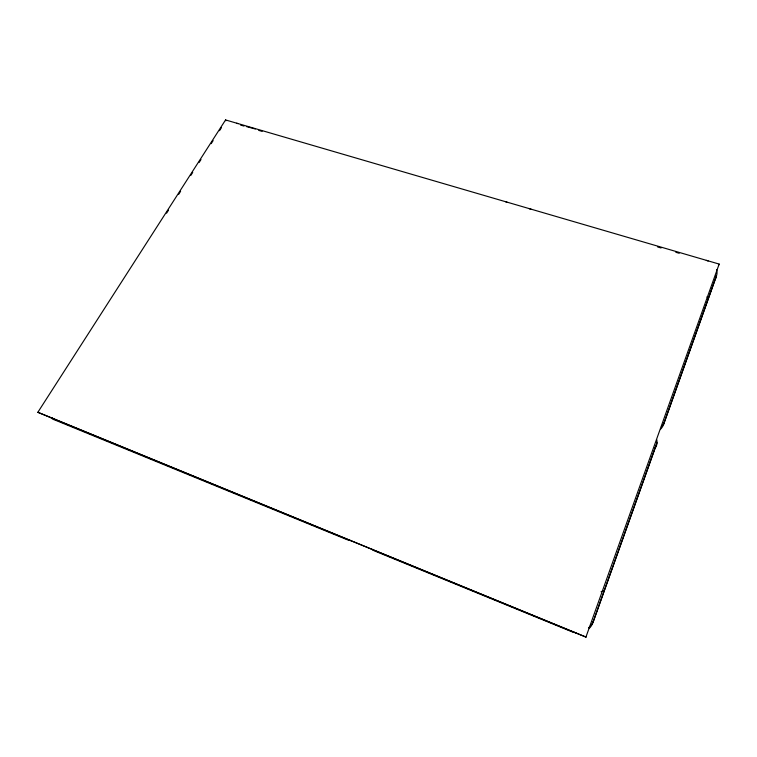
<?xml version="1.0" encoding="UTF-8"?>
<svg xmlns="http://www.w3.org/2000/svg" width="757" height="757" viewBox="0 0 757 757"><rect width="100%" height="100%" fill="white"/><g stroke="black" fill="none" stroke-linecap="round" stroke-linejoin="round"><path stroke-width="1.14" d="M37.85 412.291L585.937 637.063L37.85 412.291L225.567 119.937L719.15 264.079L718.885 264.865M589.599 628.007A17.241 16.19 38 0 0 592.93 622.595L656.991 442.675M660.606 429.124A15.765 13.721 15.2 0 0 663.529 424.535L716.472 275.832A14.875 11.97 9.8 0 0 716.576 269.596M663.529 424.535L716.472 275.832M592.93 622.595L656.187 445.125M585.937 637.063L719.15 264.079M166.578 213.181L168.489 210.2M178.69 194.303L180.601 191.322M190.802 175.425L192.713 172.445M199.091 162.509L201.002 159.528M211.203 143.622L213.114 140.641M219.492 130.706L221.404 127.725M601.058 591.737L604.341 590.394M246.593 126.637L255.317 128.993M240.594 125.075L244 126.069M258.733 130.384L262.13 131.377M657.682 246.981L661.088 247.974M675.821 252.28L679.218 253.273M51.277 418.006A14.676 11.79 -34.8 0 0 54.021 419.643L346.791 539.552A15.594 14.686 -28.3 0 0 350.642 540.564M52.517 418.053L54.021 419.643M706.991 296.848L708.268 298.835M225.567 119.937L225.86 120.77M575.68 632.691A17.241 16.19 38 0 1 571.355 631.527L375.018 551.115A15.698 14.97 -25 0 1 371.555 549.128M236.591 123.287A12.481 9.406 -17.4 0 1 238.039 123.618M505.581 201.75A13.607 11.014 -3.3 0 1 507.181 202.318M706.3 260.37A14.875 11.97 9.8 0 1 708.117 261.004M593.431 620.977A17.345 16.276 37.7 0 1 588.501 627.865M715.99 275.851A14.799 11.932 9.9 0 1 715.431 278.926M654.956 448.39A12.765 11.223 16.7 0 0 656.991 443.261L657 441.388A12.765 11.223 16.7 0 0 656.66 439.524M529.304 208.781A13.74 11.156 -1.6 0 1 531.017 209.178M664.362 421.999A15.84 13.777 15.1 0 1 661.429 426.607"/></g></svg>
